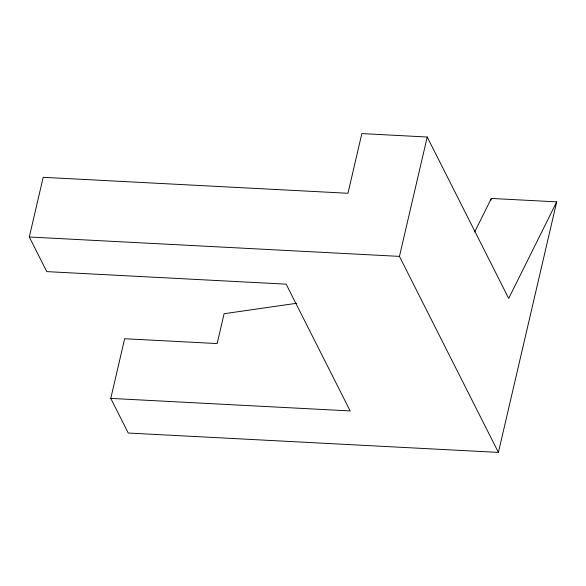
<?xml version="1.0" encoding="UTF-8"?>
<svg xmlns="http://www.w3.org/2000/svg" width="586" height="586" viewBox="0 0 586 586"><rect width="100%" height="100%" fill="white"/><g stroke="black" fill="none" stroke-linecap="round" stroke-linejoin="round"><path stroke-width="0.88" d="M296.494 303.299L224.094 313.722L217.15 343.564L124.664 338.723L110.776 398.399L350.172 410.94L286.173 284.159L46.777 271.618L29.3 237L43.188 177.316L347.959 193.277L361.848 133.593L427.223 137.021L508.699 298.421L556.7 201.862L491.324 198.442L474.645 231.99M110.776 398.399L128.253 433.025L498.4 452.407L399.447 256.382L427.223 137.021M490.914 200.214L491.324 198.442M498.4 452.407L556.7 201.862M29.3 237L399.447 256.382"/></g></svg>
